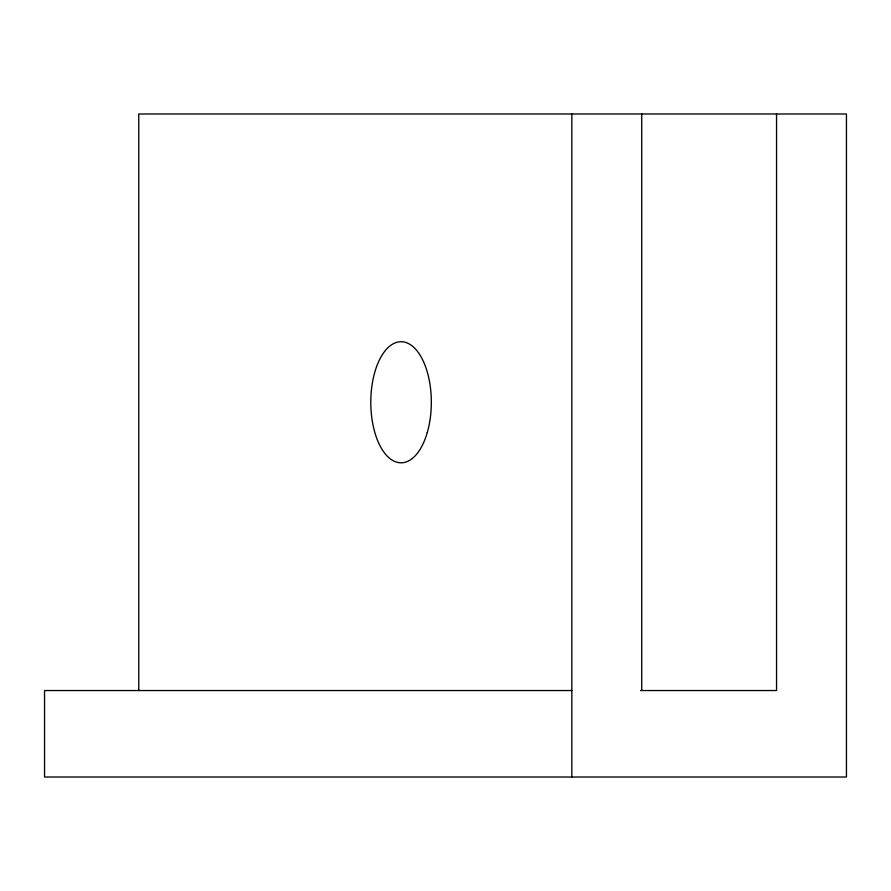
<?xml version="1.0" encoding="UTF-8"?>
<svg xmlns="http://www.w3.org/2000/svg" width="891" height="891" viewBox="0 0 891 891"><rect width="100%" height="100%" fill="white"/><g stroke="black" fill="none" stroke-linecap="round" stroke-linejoin="round"><path stroke-width="1.34" d="M138.762 690.536L138.762 113.981L846.45 113.981L846.45 777.019L44.55 777.019L44.55 690.536L571.833 690.536M571.833 777.019L571.833 113.981M641.732 690.536L641.732 113.981M776.551 113.981L776.551 690.536L640.596 690.536M427.279 432.525A60.543 30.272 -90 0 0 401.061 341.721A60.543 30.272 -90 0 0 374.844 432.525A60.543 30.272 -90 0 0 427.279 432.525"/></g></svg>
